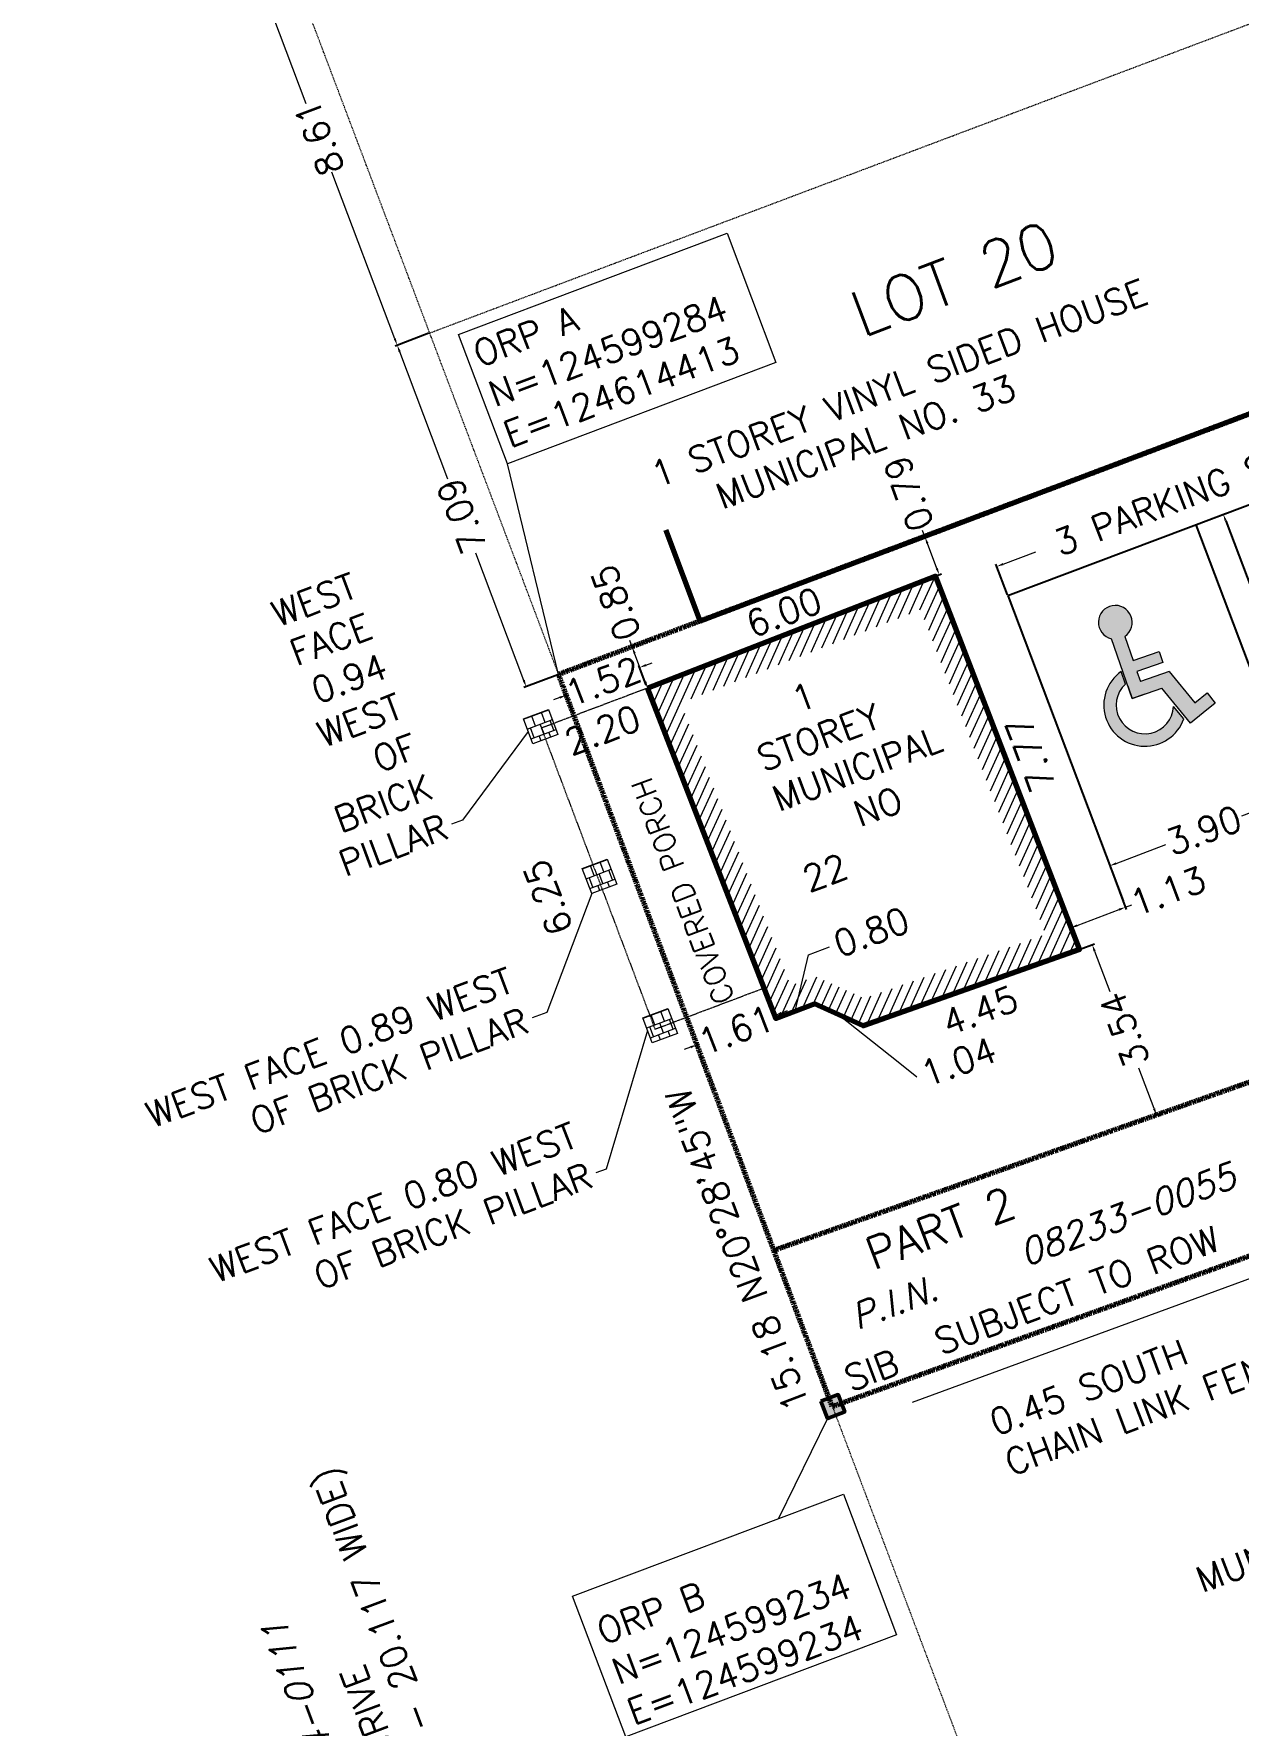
# Model space of a CAD drawing. Header units: millimetres. Extents: x 124625390 to 197272804, y 124613477 to 285228647.
# Drawn here: x 197177755 to 197201132, y 285166524 to 285199378 of the extents above; entities that cross this region are included whole.
import ezdxf

# ---------------------------------------------------------------- set-up
doc = ezdxf.new("R2010")
doc.units = ezdxf.units.MM
for name, pattern in [('ACAD_ISO09W100', [45, 24, -3, 6, -3, 6, -3]), ('DASHDOT', [25.4, 12.7, -6.35, 0, -6.35]), ('DASHED', [19.05, 12.7, -6.35])]:
    doc.linetypes.add(name, pattern=pattern)
for name, color, linetype, lineweight in [('C-ANNOTATIONS', 1, 'Continuous', 9), ('C-BRICKS', 8, 'Continuous', 9), ('C-BUILDING-EX', 9, 'Continuous', 70), ('C-EQUIPMENT', 6, 'Continuous', 9), ('C-FENCE', 2, 'FENCELINE1', 9), ('C-HATCH', 9, 'Continuous', 0), ('C-LOTLINE', 4, 'DASHDOT', 0), ('C-PARKING', 1, 'Continuous', 25), ('C-PORCH', 34, 'DASHED', 9), ('C-PROPERTY LINE', 4, 'ACAD_ISO09W100', 70), ('C-SURVEY MON', 135, 'Continuous', 50)]:
    doc.layers.add(name, color=color, linetype=linetype, lineweight=lineweight)
doc.styles.add('Drawing Text (2)', font='romans.shx', dxfattribs={"height": 2})
doc.styles.add('Drawing Text (2)_i', font='romans.shx', dxfattribs={"oblique": 15, "height": 2})
doc.styles.add('Drawing Text(2.5)', font='romans.shx', dxfattribs={"height": 2.5})
doc.styles.add('Drawing Text(3.5)', font='romans.shx', dxfattribs={"height": 3.5})
doc.linetypes.add('FENCELINE1', pattern='A,6.35,-2.54,[133,ltypeshp.shx,S=2.54,R=0,X=-2.54,Y=0],-2.54,25.4', length=36.83)
doc.dimstyles.new('DIM(2)', dxfattribs={"dimtxt": 2, "dimasz": 0.53, "dimexe": 0.18, "dimexo": 0.0625, "dimgap": 0.09, "dimtad": 0, "dimlfac": 0.001, "dimzin": 0, "dimdsep": 46, "dimtxsty": 'Drawing Text (2)', "dimcen": 0.09, "dimclrd": 256, "dimclre": 256, "dimclrt": 256, "dimadec": 0, "dimazin": 0, "dimtfac": 1, "dimtofl": 0, "dimtmove": 0, "dimatfit": 3, "dimfxl": 1, "dimtolj": 1, "dimtzin": 0, "dimlwd": -1, "dimarcsym": 0})
doc.dimstyles.new('DIM(2)_Float', dxfattribs={"dimtxt": 2, "dimasz": 0.18, "dimexe": 0.18, "dimexo": 0.0625, "dimgap": 0.09, "dimtad": 0, "dimlfac": 0.001, "dimzin": 0, "dimdsep": 46, "dimtxsty": 'Drawing Text (2)', "dimblk": 'NONE', "dimcen": 0.09, "dimse1": 1, "dimse2": 1, "dimsd1": 1, "dimsd2": 1, "dimclrd": 256, "dimclre": 256, "dimadec": 0, "dimazin": 0, "dimtfac": 1, "dimtofl": 0, "dimtmove": 0, "dimatfit": 3, "dimldrblk": 'NONE', "dimfxl": 1, "dimtolj": 1, "dimtzin": 0, "dimlwd": -1, "dimarcsym": 0})

# ---------------------------------------------------------------- blocks, each defined once
blk = doc.blocks.new('*D22')
at = {"layer": 'C-ANNOTATIONS', "lineweight": -2, "transparency": 16777216}
for p, q in [((197182385, 285201618), (197181727, 285201370)), ((197185424, 285193562), (197184766, 285193314))]:
    blk.add_line(p, q, dxfattribs=at)
at = {"layer": 'C-ANNOTATIONS', "transparency": 16777216}
for p, q in [((197181816, 285201262), (197183037, 285198025)), ((197184761, 285193454), (197183540, 285196691))]:
    blk.add_line(p, q, dxfattribs=at)
for points in [[(197181795, 285201254), (197181837, 285201269), (197181769, 285201386)], [(197184741, 285193446), (197184782, 285193462), (197184808, 285193330)]]:
    blk.add_solid(points, dxfattribs=at)
at = {"layer": 'C-ANNOTATIONS', "transparency": 16777216, "insert": (197183289, 285197358), "char_height": 500, "attachment_point": 5, "rotation": 110.6692, "style": 'Drawing Text (2)'}
blk.add_mtext('\\A1;8.61', dxfattribs=at)
blk = doc.blocks.new('*D23')
at = {"layer": 'C-ANNOTATIONS', "lineweight": -2, "transparency": 16777216}
for p, q in [((197185424, 285193562), (197184766, 285193314)), ((197187927, 285186929), (197187269, 285186680))]:
    blk.add_line(p, q, dxfattribs=at)
at = {"layer": 'C-ANNOTATIONS', "transparency": 16777216}
for p, q in [((197184855, 285193206), (197185787, 285190736)), ((197187264, 285186820), (197186332, 285189290))]:
    blk.add_line(p, q, dxfattribs=at)
for points in [[(197184834, 285193198), (197184876, 285193214), (197184808, 285193330)], [(197187243, 285186812), (197187285, 285186828), (197187311, 285186696)]]:
    blk.add_solid(points, dxfattribs=at)
at = {"layer": 'C-ANNOTATIONS', "transparency": 16777216, "insert": (197186060, 285190013), "char_height": 500, "attachment_point": 5, "rotation": 110.6692, "style": 'Drawing Text (2)'}
blk.add_mtext('\\A1;7.09', dxfattribs=at)
blk = doc.blocks.new('*D24')
at = {"layer": 'C-ANNOTATIONS', "transparency": 16777216}
for p, q in [((197189369, 285187469), (197189322, 285187593)), ((197189623, 285186794), (197189415, 285187345))]:
    blk.add_line(p, q, dxfattribs=at)
at = {"layer": 'C-ANNOTATIONS', "lineweight": -2, "transparency": 16777216}
for p, q in [((197189377, 285187472), (197189411, 285187485)), ((197189678, 285186674), (197189712, 285186686))]:
    blk.add_line(p, q, dxfattribs=at)
at = {"layer": 'C-ANNOTATIONS', "transparency": 16777216}
for points in [[(197189395, 285187337), (197189436, 285187353), (197189369, 285187469)], [(197189603, 285186787), (197189644, 285186802), (197189670, 285186670)]]:
    blk.add_solid(points, dxfattribs=at)
at = {"layer": 'C-ANNOTATIONS', "transparency": 16777216, "insert": (197189045, 285188327), "char_height": 500, "attachment_point": 5, "rotation": 110.6692, "style": 'Drawing Text (2)'}
blk.add_mtext('\\A1;0.85', dxfattribs=at)
blk = doc.blocks.new('*D25')
at = {"layer": 'C-ANNOTATIONS', "color": 0, "transparency": 16777216, "insert": (197187732, 285182599), "char_height": 500, "attachment_point": 5, "rotation": 110.6692, "style": 'Drawing Text (2)'}
blk.add_mtext('\\A1;6.25', dxfattribs=at)
blk = doc.blocks.new('_None')
blk = doc.blocks.new('*D26')
at = {"layer": 'C-ANNOTATIONS', "lineweight": -2, "transparency": 16777216}
for p, q in [((197189642, 285186725), (197189496, 285187111)), ((197188218, 285186193), (197188074, 285186574))]:
    blk.add_line(p, q, dxfattribs=at)
at = {"layer": 'C-ANNOTATIONS', "transparency": 16777216}
for p, q in [((197189636, 285187115), (197189760, 285187162)), ((197187966, 285186485), (197187842, 285186439))]:
    blk.add_line(p, q, dxfattribs=at)
for points in [[(197189628, 285187136), (197189644, 285187095), (197189512, 285187069)], [(197187958, 285186506), (197187974, 285186465), (197188090, 285186532)]]:
    blk.add_solid(points, dxfattribs=at)
at = {"layer": 'C-ANNOTATIONS', "transparency": 16777216, "insert": (197188801, 285186800), "char_height": 500, "attachment_point": 5, "rotation": 20.6692, "style": 'Drawing Text (2)'}
blk.add_mtext('\\A1;1.52', dxfattribs=at)
blk = doc.blocks.new('*D27')
at = {"layer": 'C-ANNOTATIONS', "color": 0, "transparency": 16777216, "insert": (197188794, 285185856), "char_height": 500, "attachment_point": 5, "rotation": 20.6692, "style": 'Drawing Text (2)'}
blk.add_mtext('\\A1;2.20', dxfattribs=at)
blk = doc.blocks.new('*D28')
at = {"layer": 'C-ANNOTATIONS', "color": 0, "transparency": 16777216, "insert": (197192314.005552, 285188142.273841), "char_height": 500, "attachment_point": 5, "rotation": 20.6691666667, "style": 'Drawing Text (2)'}
blk.add_mtext('\\A1;6.00', dxfattribs=at)
blk = doc.blocks.new('*D29')
at = {"layer": 'C-ANNOTATIONS', "lineweight": -2, "transparency": 16777216}
for p, q in [((197192154, 285180266), (197192122, 285180353)), ((197190642, 285179702), (197190612, 285179783))]:
    blk.add_line(p, q, dxfattribs=at)
at = {"layer": 'C-ANNOTATIONS', "transparency": 16777216}
for p, q in [((197192261, 285180357), (197192385, 285180404)), ((197190504, 285179694), (197190380, 285179647))]:
    blk.add_line(p, q, dxfattribs=at)
for points in [[(197192254, 285180378), (197192269, 285180337), (197192137, 285180310)], [(197190496, 285179715), (197190511, 285179673), (197190628, 285179741)]]:
    blk.add_solid(points, dxfattribs=at)
at = {"layer": 'C-ANNOTATIONS', "transparency": 16777216, "insert": (197191383, 285180026), "char_height": 500, "attachment_point": 5, "rotation": 20.6692, "style": 'Drawing Text (2)'}
blk.add_mtext('\\A1;1.61', dxfattribs=at)
blk = doc.blocks.new('*D36')
at = {"layer": 'C-ANNOTATIONS', "transparency": 16777216}
for p, q in [((197202165, 285184547), (197201199, 285184183)), ((197198764, 285183264), (197199731, 285183629))]:
    blk.add_line(p, q, dxfattribs=at)
at = {"layer": 'C-ANNOTATIONS', "lineweight": -2, "transparency": 16777216}
for p, q in [((197202295, 285184579), (197202305, 285184552)), ((197198646, 285183203), (197198656, 285183175))]:
    blk.add_line(p, q, dxfattribs=at)
at = {"layer": 'C-ANNOTATIONS', "transparency": 16777216}
for points in [[(197202157, 285184568), (197202173, 285184527), (197202289, 285184594)], [(197198756, 285183285), (197198772, 285183244), (197198640, 285183217)]]:
    blk.add_solid(points, dxfattribs=at)
at = {"layer": 'C-ANNOTATIONS', "transparency": 16777216, "insert": (197200465, 285183906), "char_height": 500, "attachment_point": 5, "rotation": 20.6692, "style": 'Drawing Text (2)'}
blk.add_mtext('\\A1;3.90', dxfattribs=at)
blk = doc.blocks.new('*D37')
at = {"layer": 'C-ANNOTATIONS', "transparency": 16777216}
for p, q in [((197195053, 285189605), (197195006, 285189729)), ((197195283, 285188994), (197195099, 285189481))]:
    blk.add_line(p, q, dxfattribs=at)
at = {"layer": 'C-ANNOTATIONS', "lineweight": -2, "transparency": 16777216}
for p, q in [((197195067, 285189610), (197195095, 285189620)), ((197195271, 285188848), (197195372, 285188886))]:
    blk.add_line(p, q, dxfattribs=at)
at = {"layer": 'C-ANNOTATIONS', "transparency": 16777216}
for points in [[(197195079, 285189473), (197195120, 285189488), (197195053, 285189605)], [(197195262, 285188986), (197195304, 285189002), (197195330, 285188870)]]:
    blk.add_solid(points, dxfattribs=at)
at = {"layer": 'C-ANNOTATIONS', "transparency": 16777216, "insert": (197194733, 285190451), "char_height": 500, "attachment_point": 5, "rotation": 110.6692, "style": 'Drawing Text (2)'}
blk.add_mtext('\\A1;0.79', dxfattribs=at)
blk = doc.blocks.new('*D38')
at = {"layer": 'C-ANNOTATIONS', "lineweight": -2, "transparency": 16777216}
for p, q in [((197198065, 285181597), (197198341, 285181701)), ((197199480, 285178351), (197199589, 285178392))]:
    blk.add_line(p, q, dxfattribs=at)
at = {"layer": 'C-ANNOTATIONS', "transparency": 16777216}
for p, q in [((197198345, 285181561), (197198642, 285180776)), ((197199500, 285178501), (197199204, 285179286))]:
    blk.add_line(p, q, dxfattribs=at)
for points in [[(197198325, 285181553), (197198366, 285181569), (197198299, 285181685)], [(197199479, 285178493), (197199521, 285178508), (197199547, 285178377)]]:
    blk.add_solid(points, dxfattribs=at)
at = {"layer": 'C-ANNOTATIONS', "transparency": 16777216, "insert": (197198923, 285180031), "char_height": 500, "attachment_point": 5, "rotation": 110.6692, "style": 'Drawing Text (2)'}
blk.add_mtext('\\A1;3.54', dxfattribs=at)
blk = doc.blocks.new('*D47')
at = {"layer": 'C-ANNOTATIONS', "color": 0, "transparency": 16777216, "insert": (197196120, 285180405), "char_height": 500, "attachment_point": 5, "rotation": 20.6692, "style": 'Drawing Text (2)'}
blk.add_mtext('\\A1;4.45', dxfattribs=at)
blk = doc.blocks.new('*D49')
at = {"layer": 'C-ANNOTATIONS', "color": 0, "transparency": 16777216, "insert": (197197099, 285185385), "char_height": 500, "attachment_point": 5, "rotation": 110.6692, "style": 'Drawing Text (2)'}
blk.add_mtext('\\A1;7.77', dxfattribs=at)
blk = doc.blocks.new('*D50')
at = {"layer": 'C-PARKING', "lineweight": -2, "transparency": 16777216}
for p, q in [((197200324, 285189848), (197200886, 285190060)), ((197202304, 285184600), (197202866, 285184812))]:
    blk.add_line(p, q, dxfattribs=at)
at = {"layer": 'C-PARKING', "transparency": 16777216}
for p, q in [((197200891, 285189920), (197201557, 285188154)), ((197202777, 285184920), (197202111, 285186686))]:
    blk.add_line(p, q, dxfattribs=at)
for points in [[(197200870, 285189912), (197200911, 285189928), (197200844, 285190044)], [(197202756, 285184912), (197202798, 285184927), (197202824, 285184796)]]:
    blk.add_solid(points, dxfattribs=at)
at = {"layer": 'C-PARKING', "transparency": 16777216, "insert": (197201834, 285187420), "char_height": 500, "attachment_point": 5, "rotation": 110.6692, "style": 'Drawing Text (2)'}
blk.add_mtext('\\A1;5.60', dxfattribs=at)
blk = doc.blocks.new('*D51')
at = {"layer": 'C-ANNOTATIONS', "transparency": 16777216}
for p, q in [((197204276, 285191985), (197203641, 285191746)), ((197196571, 285189078), (197197206, 285189318))]:
    blk.add_line(p, q, dxfattribs=at)
at = {"layer": 'C-ANNOTATIONS', "lineweight": -2, "transparency": 16777216}
for p, q in [((197204608, 285191481), (197204384, 285192074)), ((197196655, 285188480), (197196431, 285189074))]:
    blk.add_line(p, q, dxfattribs=at)
at = {"layer": 'C-ANNOTATIONS', "transparency": 16777216}
for points in [[(197204268, 285192006), (197204284, 285191964), (197204400, 285192032)], [(197196563, 285189099), (197196579, 285189058), (197196447, 285189031)]]:
    blk.add_solid(points, dxfattribs=at)
at = {"layer": 'C-ANNOTATIONS', "transparency": 16777216, "insert": (197200423, 285190532), "char_height": 500, "attachment_point": 5, "rotation": 20.6692, "style": 'Drawing Text (2)'}
blk.add_mtext('\\A1;3 PARKING SPOTS', dxfattribs=at)
blk = doc.blocks.new('*D52')
at = {"layer": 'C-ANNOTATIONS', "lineweight": -2, "transparency": 16777216}
for p, q in [((197198677, 285183121), (197198960, 285182371)), ((197197615, 285182720), (197197898, 285181970))]:
    blk.add_line(p, q, dxfattribs=at)
at = {"layer": 'C-ANNOTATIONS', "transparency": 16777216}
for p, q in [((197198944, 285182413), (197199068, 285182459)), ((197198006, 285182059), (197198820, 285182366))]:
    blk.add_line(p, q, dxfattribs=at)
for points in [[(197198812, 285182387), (197198828, 285182345), (197198944, 285182413)], [(197197999, 285182080), (197198014, 285182038), (197197882, 285182012)]]:
    blk.add_solid(points, dxfattribs=at)
at = {"layer": 'C-ANNOTATIONS', "transparency": 16777216, "insert": (197199768, 285182724), "char_height": 500, "attachment_point": 5, "rotation": 20.6692, "style": 'Drawing Text (2)'}
blk.add_mtext('\\A1;1.13', dxfattribs=at)

msp = doc.modelspace()

# ---------------------------------------------------------------- hatches: boundary and pattern name
at = {"layer": 'C-BRICKS'}
h = msp.add_hatch(dxfattribs=at)
h.set_pattern_fill('AR-B88', color=256)
h.set_pattern_definition([(20.6692, (197206272.66, 285189108.47), (-71.7238, 190.1209), []), (110.66917, (197206272.66, 285189108.47), (-166.7842, 154.25896), [203.2, -203.2])])
h.paths.add_polyline_path([(197187745.41, 285186253.426), (197187258.88, 285186069.881), (197187442.425, 285185583.351), (197187928.955, 285185766.896)])
h = msp.add_hatch(dxfattribs=at)
h.set_pattern_fill('AR-B88', color=256)
h.set_pattern_definition([(20.6692, (197207413.24, 285186202.32), (-71.7238, 190.1209), []), (110.66917, (197207413.24, 285186202.32), (-166.7842, 154.25896), [203.2, -203.2])])
h.paths.add_polyline_path([(197188885.985, 285183347.272), (197188399.456, 285183163.727), (197188583.001, 285182677.197), (197189069.53, 285182860.742)])
h = msp.add_hatch(dxfattribs=at)
h.set_pattern_fill('AR-B88', color=256)
h.set_pattern_definition([(20.6692, (197208590.33, 285183302.86), (-71.7238, 190.1209), []), (110.66917, (197208590.33, 285183302.86), (-166.7842, 154.25896), [203.2, -203.2])])
h.paths.add_polyline_path([(197190063.078, 285180447.813), (197189576.548, 285180264.268), (197189760.093, 285179777.738), (197190246.623, 285179961.284)])
at = {"layer": 'C-EQUIPMENT'}
h = msp.add_hatch(color=256, dxfattribs=at)
h.dxf.hatch_style = 1
h.paths.add_polyline_path([(197198671.703, 285187627.078), (197199075.733, 285186469.084), (197199647.178, 285186668.465), (197200204.68, 285185985.008), (197200451.377, 285186186.24), (197200688.183, 285186379.406), (197200527.846, 285186575.966), (197200291.04, 285186382.801), (197199794.731, 285186991.239), (197199236.31, 285186796.402), (197199167.831, 285186992.67), (197199672.498, 285187168.751), (197199598.689, 285187380.296), (197199094.021, 285187204.215), (197198930.148, 285187673.894, 4.795253311)])
h.paths.add_polyline_path([(197198942.891, 285186746.827), (197198858.284, 285186989.318, 1.362556947), (197200074.776, 285186070.258), (197199878.566, 285186310.797, -1.486059728)])
at = {"layer": 'C-HATCH'}
h = msp.add_hatch(dxfattribs=at)
h.set_pattern_fill('ANSI31', color=256, scale=50)
h.set_pattern_definition([(65.6692, (197187941.37, 285186934.1), (-144.65, 65.4058), [])])
h.paths.add_polyline_path([(197195256.327, 285188842.052), (197189663.7, 285186668.086), (197192159.564, 285180251.836), (197192908.072, 285180534.213), (197193855.701, 285180105.728), (197198050.304, 285181591.595)])
h.paths.add_polyline_path([(197194970.086, 285188194.337), (197197398.968, 285181891.314), (197193878.387, 285180644.208), (197192925.362, 285181075.132), (197192446.132, 285180894.341), (197190310.994, 285186383.254)], flags=16)
h = msp.add_hatch(color=256, dxfattribs=at)
h.dxf.hatch_style = 1
h.paths.add_polyline_path([(197193361.299, 285172943.353), (197193024.471, 285172816.284), (197193151.541, 285172479.455), (197193488.369, 285172606.525)])

# ---------------------------------------------------------------- linework, layer by layer
at = {"layer": 'C-ANNOTATIONS'}
for points in [[(197185997.952, 285193539.876), (197191212.182, 285195506.963), (197192160.144, 285192994.163), (197186945.915, 285191027.076)], [(197188212.008, 285169030.799), (197193468.863, 285171013.966), (197194500.852, 285168278.435), (197189243.997, 285166295.268)]]:
    msp.add_lwpolyline(points, close=True, dxfattribs=at)
at = {"layer": 'C-BRICKS'}
for p, q in [((197187258.88, 285186069.881), (197187745.41, 285186253.426)), ((197187442.425, 285185583.351), (197187258.88, 285186069.881)), ((197187745.41, 285186253.426), (197187928.955, 285185766.896)), ((197187928.955, 285185766.896), (197187442.425, 285185583.351)), ((197188399.456, 285183163.727), (197188885.985, 285183347.272)), ((197188583.001, 285182677.197), (197188399.456, 285183163.727)), ((197188885.985, 285183347.272), (197189069.53, 285182860.742)), ((197189069.53, 285182860.742), (197188583.001, 285182677.197)), ((197189576.548, 285180264.268), (197190063.078, 285180447.813)), ((197189760.093, 285179777.738), (197189576.548, 285180264.268)), ((197190063.078, 285180447.813), (197190246.623, 285179961.284)), ((197190246.623, 285179961.284), (197189760.093, 285179777.738))]:
    msp.add_line(p, q, dxfattribs=at)
for points in [[(197187258.88, 285186069.881), (197187745.41, 285186253.426), (197187928.955, 285185766.896), (197187442.425, 285185583.351)], [(197188399.456, 285183163.727), (197188885.985, 285183347.272), (197189069.53, 285182860.742), (197188583.001, 285182677.197)], [(197189576.548, 285180264.268), (197190063.078, 285180447.813), (197190246.623, 285179961.284), (197189760.093, 285179777.738)]]:
    msp.add_lwpolyline(points, close=True, dxfattribs=at)
at = {"layer": 'C-BUILDING-EX'}
for p, q in [((197190691.765, 285187971.695), (197201869.848, 285192188.668)), ((197190024.253, 285189741.095), (197190691.765, 285187971.695)), ((197189663.7, 285186668.086), (197195256.327, 285188842.052)), ((197195256.327, 285188842.052), (197198050.304, 285181591.595)), ((197193112.74, 285188033.376), (197193112.74, 285188033.376)), ((197189663.7, 285186668.086), (197192159.564, 285180251.836)), ((197198050.304, 285181591.595), (197193855.701, 285180105.728)), ((197192908.072, 285180534.213), (197192159.564, 285180251.836)), ((197193855.701, 285180105.728), (197192908.072, 285180534.213))]:
    msp.add_line(p, q, dxfattribs=at)
msp.add_lwpolyline([(197189663.7, 285186668.086), (197195256.327, 285188842.052), (197198050.304, 285181591.595), (197193855.701, 285180105.728), (197192908.072, 285180534.213), (197192159.564, 285180251.836), (197189663.7, 285186668.086)], dxfattribs=at)
at = {"layer": 'C-EQUIPMENT'}
for p, q in [((197199075.733, 285186469.084), (197198671.703, 285187627.078)), ((197198942.891, 285186746.827), (197198858.284, 285186989.318)), ((197198991.35, 285186710.934), (197199075.733, 285186469.084)), ((197199075.733, 285186469.084), (197199647.178, 285186668.465)), ((197199320.692, 285186554.552), (197199075.733, 285186469.084)), ((197200204.68, 285185985.008), (197199647.178, 285186668.465)), ((197200527.846, 285186575.966), (197200688.183, 285186379.406)), ((197200074.776, 285186070.258), (197199878.566, 285186310.797)), ((197200451.377, 285186186.24), (197200204.68, 285185985.008))]:
    msp.add_line(p, q, dxfattribs=at)
for points in [[(197198930.148, 285187673.894), (197199094.021, 285187204.215)], [(197199094.021, 285187204.215), (197199598.689, 285187380.296), (197199672.498, 285187168.751), (197199167.831, 285186992.67)], [(197199167.831, 285186992.67), (197199236.31, 285186796.402)], [(197199794.731, 285186991.239), (197199236.31, 285186796.402)], [(197199794.731, 285186991.239), (197200291.04, 285186382.801)], [(197200291.04, 285186382.801), (197200527.846, 285186575.966)], [(197200688.183, 285186379.406), (197200451.377, 285186186.24)]]:
    msp.add_lwpolyline(points, dxfattribs=at)
for centre, radius, start, end in [((197198747.242, 285187946.84), 328.563, 303.8267787, 256.7083277), ((197199322.09, 285186338.603), 799.09, 125.479896, 340.3779882), ((197199322.09, 285186338.603), 557.17, 132.8890465, 357.1393769)]:
    msp.add_arc(centre, radius, start, end, dxfattribs=at)
at = {"layer": 'C-FENCE'}
msp.add_line((197210488.324, 285178551.437), (197194807.156, 285172793.009), dxfattribs=at)
at = {"layer": 'C-LOTLINE'}
for p, q in [((197185438.804, 285193567.745), (197228880.296, 285209956.207)), ((197185438.804, 285193567.745), (197182399.721, 285201623.555)), ((197187941.372, 285186934.099), (197185438.804, 285193567.745)), ((197193256.42, 285172711.404), (197198550.991, 285158676.893))]:
    msp.add_line(p, q, dxfattribs=at)
at = {"layer": 'C-PARKING'}
for p, q in [((197196660.323, 285188465.798), (197204613.213, 285191466.055)), ((197200309.296, 285189842.386), (197202545.731, 285183914.185)), ((197196660.323, 285188465.798), (197198896.758, 285182537.597))]:
    msp.add_line(p, q, dxfattribs=at)
at = {"layer": 'C-PORCH'}
for p, q in [((197189663.7, 285186668.086), (197187605.305, 285185891.549)), ((197187605.305, 285185891.549), (197189811.377, 285180043.835)), ((197189811.377, 285180043.835), (197191929.177, 285180844.105))]:
    msp.add_line(p, q, dxfattribs=at)
at = {"layer": 'C-PROPERTY LINE'}
for p, q in [((197231382.864, 285203322.561), (197187941.372, 285186934.099)), ((197193252.349, 285172713.483), (197187941.372, 285186934.099)), ((197221214.757, 285186050.244), (197192125.89, 285175746.003)), ((197222281.851, 285183193.005), (197193256.42, 285172711.404))]:
    msp.add_line(p, q, dxfattribs=at)
at = {"layer": 'C-SURVEY MON'}
msp.add_lwpolyline([(197193031.67, 285172818.883), (197193368.498, 285172945.953), (197193495.568, 285172609.125), (197193158.739, 285172482.055)], close=True, dxfattribs=at)

# ---------------------------------------------------------------- texts
at = {"layer": 'C-ANNOTATIONS'}
for s, insert, char_height, width, attachment_point, rotation, style in [('LOT 20', (197193520.917, 285194298.69), 875, 9489.79962, 1, 20.6691667, 'Drawing Text(3.5)'), ('1 STOREY VINYL SIDED HOUSE\\P   MUNICIPAL NO. 33', (197189680.183, 285191019.602), 500, 11739.43703, 1, 20.6691667, 'Drawing Text (2)'), ('ORP A\\PN=124599284 \\PE=124614413', (197186228.27, 285193369.01), 500, 5226.66834, 1, 20.6691667, 'Drawing Text (2)'), ('\\A1;WEST FACE 0.94 WEST\\POF BRICK PILLAR', (197185842.368, 285183768.768), 500, 2, 9, 20.6691667, 'Drawing Text (2)'), ('   1\\PSTOREY MUNICIPAL     NO 22', (197191445.524, 285186288.679), 500, 3666.76149, 1, 20.6691667, 'Drawing Text (2)'), ('COVERED PORCH', (197190978.18, 285180484.744), 410.37759, 9942.49786, 1, 110.6691667, 'Drawing Text(2.5)'), ('15.18 N20%%D28\'45"W', (197192345.598, 285172560.06), 500, 15143.12663, 1, 110.6691667, 'Drawing Text (2)'), ('\\pxi-3,l4,t4;P.I.N.^I08233-0055', (197193086.767, 285174489.589), 500, 9120.55992, 1, 20.6691667, 'Drawing Text (2)_i'), ('PART 2', (197193835.507, 285175940.235), 625, 5401.65004, 1, 20.6691667, 'Drawing Text(2.5)'), ('SUBJECT TO ROW', (197195187.024, 285174179.911), 500, 13103.76473, 1, 20.6691667, 'Drawing Text (2)'), ('MUNICIPAL No. 20', (197200254.867, 285169556.576), 500, 12076.57663, 1, 20.6691667, 'Drawing Text (2)'), ('       EAGLE FEATHER DRIVE\\P(SHOWN ON R.P. 10(E) - 20.117 WIDE)', (197187153.582, 285158384.613), 500, 18723.27031, 1, 110.6691667, 'Drawing Text (2)'), ('ORP B\\PN=124599234\\PE=124599234', (197188628.509, 285168553.062), 500, 2647.61007, 1, 20.6691667, 'Drawing Text (2)'), ('\\pxi-3,l4,t4;P.I.N.^I08274-0111', (197185127.088, 285160568.525), 500, 15770.25166, 1, 110.6691667, 'Drawing Text (2)_i')]:
    msp.add_mtext(s, dxfattribs=dict(at, insert=insert, char_height=char_height, width=width, attachment_point=attachment_point, rotation=rotation, style=style))
at = {"layer": 'C-ANNOTATIONS', "char_height": 500, "rotation": 20.6691667, "style": 'Drawing Text (2)'}
for s, insert, attachment_point in [('\\A1;0.80', (197193223.076, 285181902.352), 1), ('\\A1;WEST FACE 0.89 WEST\\POF BRICK PILLAR', (197187405.692, 285180003.544), 9), ('\\A1;1.04', (197194914.556, 285179378.108), 1), ('\\A1;WEST FACE 0.80 WEST\\POF BRICK PILLAR', (197188643.937, 285176994.381), 9), ('\\A1;0.45 SOUTH\\PCHAIN LINK FENCE', (197196254.803, 285172610.301), 1)]:
    msp.add_mtext(s, dxfattribs=dict(at, insert=insert, attachment_point=attachment_point))
at = {"layer": 'C-PARKING', "insert": (197193435.228, 285173465.29), "char_height": 500, "width": 1535.44636, "attachment_point": 1, "rotation": 20.6691667, "style": 'Drawing Text (2)'}
msp.add_mtext('SIB', dxfattribs=at)

# ---------------------------------------------------------------- dimensions: what is measured, and where the dimension line sits
at = {"layer": 'C-ANNOTATIONS'}
for base, p1, p2, angle, dimstyle, picture, middle in [((197184808.226, 285193329.857), (197182399.721, 285201623.555), (197185438.804, 285193567.745), 110.6691669, 'DIM(2)', '*D22', (197183288.684, 285197357.762)), ((197187310.793, 285186696.211), (197185438.804, 285193567.745), (197187941.372, 285186934.099), 110.6691669, 'DIM(2)', '*D23', (197186059.509, 285190013.034)), ((197195052.602, 285189604.535), (197195256.327, 285188842.052), (197195052.602, 285189604.535), 110.6691669, 'DIM(2)', '*D37', (197194733.163, 285190451.284)), ((197189368.73, 285187469.001), (197189663.7, 285186668.086), (197189362.446, 285187466.631), 110.6691669, 'DIM(2)', '*D24', (197189045.088, 285188326.888)), ((197195120.966, 285189201.21), (197189663.7, 285186668.086), (197195262.647, 285188825.65), 20.6691658, 'DIM(2)_Float', '*D28', (197192314.006, 285188142.274)), ((197198470.07, 285181749.953), (197195329.795, 285188869.768), (197198050.304, 285181591.595), 110.6691669, 'DIM(2)_Float', '*D49', (197197098.781, 285185384.877)), ((197188090.11, 285186532.253), (197189647.083, 285186709.912), (197188223.641, 285186178.299), 20.6691658, 'DIM(2)', '*D26', (197188800.942, 285186800.417)), ((197189823.522, 285186244.441), (197187605.305, 285185891.549), (197189663.7, 285186668.086), 20.6691658, 'DIM(2)_Float', '*D27', (197188794.324, 285185856.172)), ((197188834.641, 285179675.36), (197187605.305, 285185891.549), (197189814.569, 285180045.042), 110.6691669, 'DIM(2)_Float', '*D25', (197187731.606, 285182599.216)), ((197202289.262, 285184594.017), (197198640.289, 285183217.429), (197202289.262, 285184594.017), 20.6691658, 'DIM(2)', '*D36', (197200464.776, 285183905.723)), ((197198943.885, 285182412.675), (197197609.776, 285182734.779), (197198671.295, 285183135.24), 20.6691658, 'DIM(2)', '*D52', (197199768.357, 285182723.71)), ((197194038.989, 285179619.879), (197198050.304, 285181591.595), (197193855.701, 285180105.728), 20.6691658, 'DIM(2)_Float', '*D47', (197196120.346, 285180405.078)), ((197199546.752, 285178376.586), (197198050.304, 285181591.595), (197199465.599, 285178345.971), 110.6691669, 'DIM(2)', '*D38', (197198922.65, 285180030.916)), ((197190627.632, 285179740.855), (197192159.564, 285180251.836), (197190647.852, 285179687.256), 20.6691658, 'DIM(2)', '*D29', (197191382.544, 285180025.648))]:
    dim = msp.add_linear_dim(base=base, p1=p1, p2=p2, angle=angle, dimstyle=dimstyle, dxfattribs=at)
    dim.commit()
    dim.dimension.update_dxf_attribs({"geometry": picture, "text_midpoint": middle})
dim = msp.add_linear_dim(base=(197204399.8, 285192031.756), p1=(197196660.323, 285188465.798), p2=(197204613.213, 285191466.055), angle=20.6691658, text='3 PARKING SPOTS', dimstyle='DIM(2)', dxfattribs=at)
dim.commit()
dim.dimension.update_dxf_attribs({"geometry": '*D51', "text_midpoint": (197200423.355, 285190531.628)})
at = {"layer": 'C-PARKING'}
dim = msp.add_linear_dim(base=(197202823.756, 285184795.657), p1=(197200309.296, 285189842.386), p2=(197202289.262, 285184594.017), angle=110.6691669, text='5.60', dimstyle='DIM(2)', dxfattribs=at)
dim.commit()
dim.dimension.update_dxf_attribs({"geometry": '*D50', "text_midpoint": (197201833.773, 285187419.841)})

# ---------------------------------------------------------------- leaders
at = {"layer": 'C-ANNOTATIONS'}
for points in [[(197187941.372, 285186934.099), (197186945.915, 285191027.076)], [(197193158.739, 285172482.055), (197192209.156, 285170538.737)]]:
    msp.add_leader(points, dimstyle='DIM(2)', override={"dimscale": 0, "dimgap": 0.09, "dimtad": 0}, dxfattribs=at)
at = {"layer": 'C-ANNOTATIONS', "annotation_type": 0, "has_hookline": 1, "horizontal_direction": (0.935634, 0.352971, 0)}
for points, dimstyle, hookline_direction, text_width in [([(197187350.652, 285185826.616), (197186072.468, 285184105.574), (197185863.42, 285184026.71)], 'DIM(2)', 1, 8666.667), ([(197188583.001, 285182677.197), (197187711.368, 285180368.862), (197187426.744, 285180261.486)], 'DIM(2)', 1, 8666.667), ([(197192533.818, 285180393.024), (197192791.589, 285181489.572), (197193202.024, 285181644.41)], 'DIM(2)_Float', 0, 1523.81), ([(197193381.886, 285180319.97), (197194533.839, 285179411.321), (197194893.336, 285179120.103), (197194893.504, 285179120.166)], 'DIM(2)_Float', 0, 1476.19), ([(197189668.32, 285180021.003), (197188864.33, 285177327.525), (197188664.989, 285177252.323)], 'DIM(2)', 1, 8666.667)]:
    msp.add_leader(points, dimstyle=dimstyle, override={"dimscale": 0, "dimgap": 0.09, "dimtad": 0}, dxfattribs=dict(at, hookline_direction=hookline_direction, text_width=text_width))

doc.saveas('drawing.dxf')
